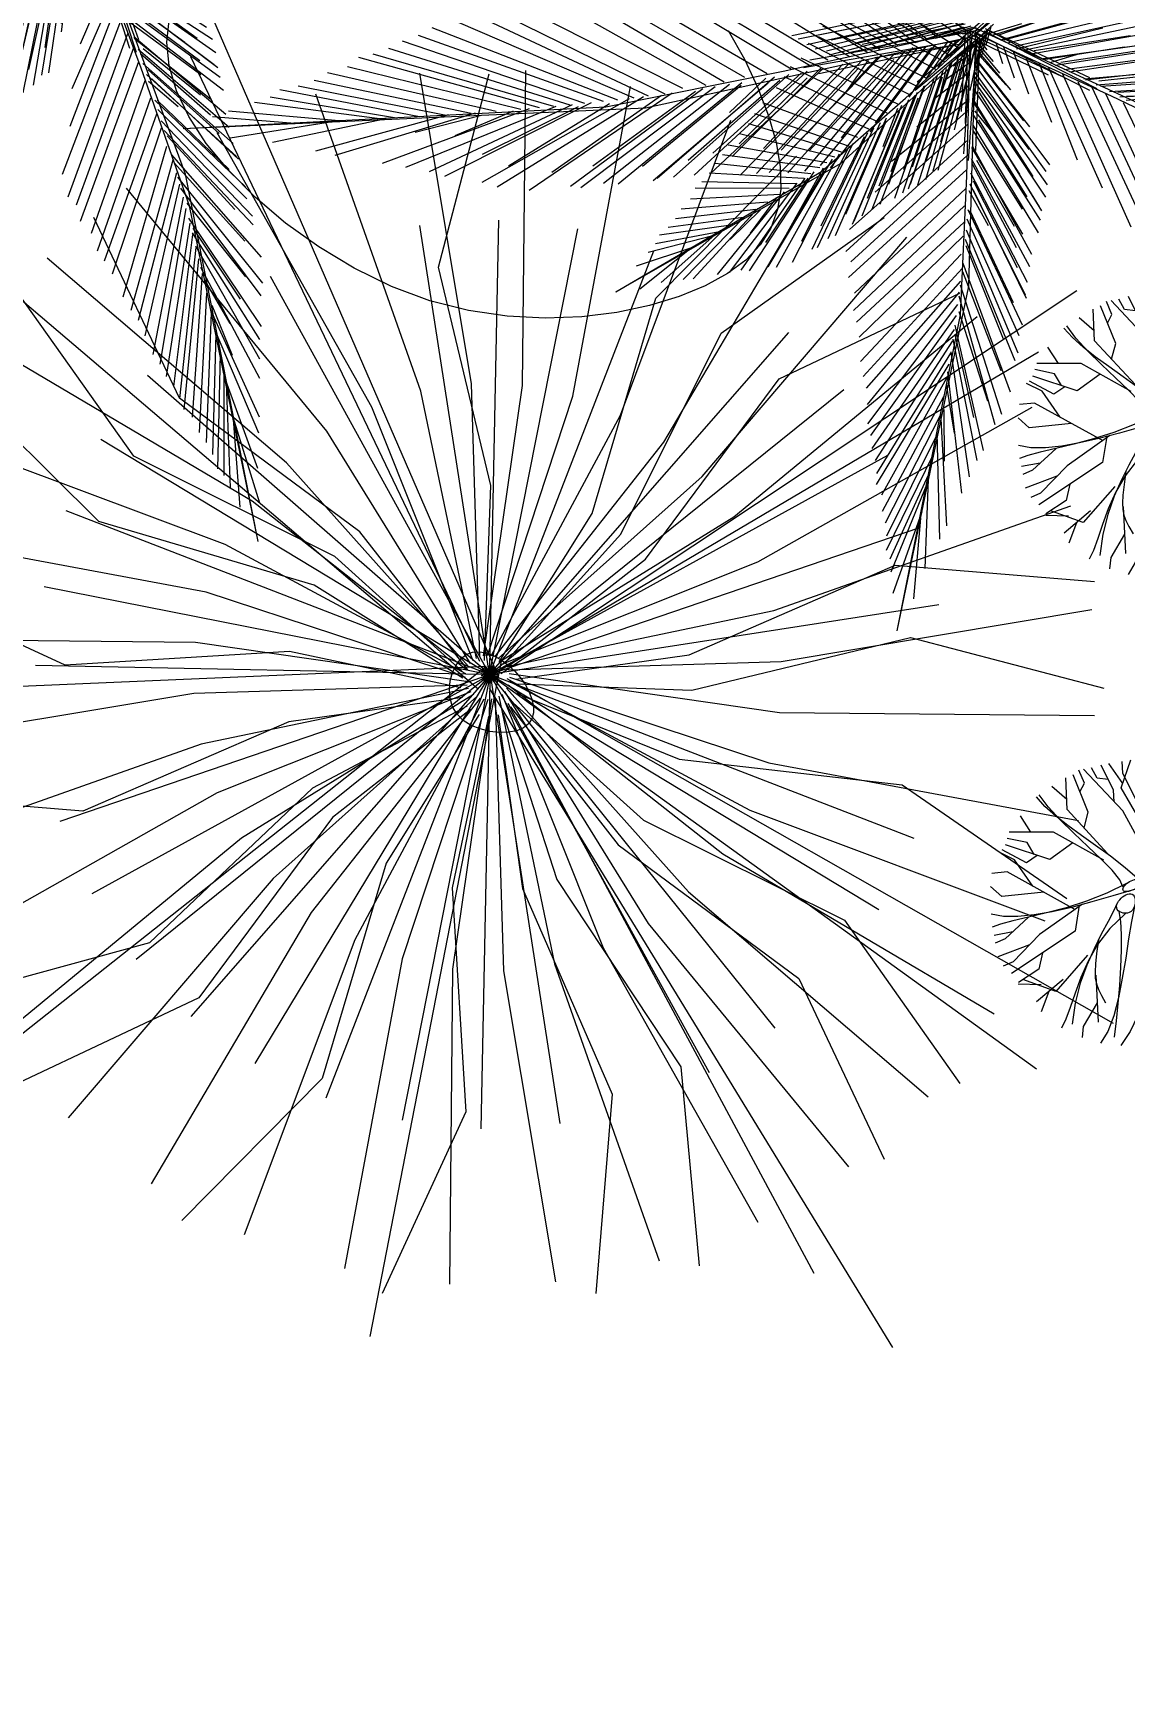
# Model space of a CAD drawing. Header units: metres. Extents: x 2 to 659295185, y -28 to 1124222152.
# Drawn here: x 658248.92 to 658249.381, y 1124116.056 to 1124116.753 of the extents above; entities that cross this region are included whole.
import ezdxf

# ---------------------------------------------------------------- set-up
doc = ezdxf.new("R2010")
doc.units = ezdxf.units.M
doc.header["$MEASUREMENT"] = 0
doc.linetypes.add('0', pattern=[0])
doc.layers.get('0').update_dxf_attribs({"linetype": 'CONTINUOUS'})
doc.layers.add('DPIC_Cotas', color=7, linetype='CONTINUOUS')
doc.layers.add('DPIC_Poligonal P5', color=34, linetype='CONTINUOUS', lineweight=50)
doc.styles.add('TextBookAntig', font='ANTQUAB.TTF', dxfattribs={"height": 3})

# ---------------------------------------------------------------- blocks, each defined once
blk = doc.blocks.new('JUNIPER1')
at = {"color": 104, "linetype": 'Continuous', "lineweight": 0}
for p, q in [((0.1128, 0.8098), (0.1066, 0.9591)), ((0.1137, 0.8205), (0.1389, 0.9555)), ((0.1065, 0.7399), (0.0873, 0.9053)), ((0.1082, 0.7585), (0.0949, 0.9258)), ((0.1037, 0.7101), (0.0782, 0.8934)), ((0.1077, 0.7531), (0.1421, 0.9)), ((0.1005, 0.6775), (0.0728, 0.8698)), ((0.0934, 0.6107), (0.0555, 0.8321)), ((0.097, 0.6428), (0.0652, 0.8493)), ((0.1, 0.6726), (0.1502, 0.8436)), ((0.0899, 0.5785), (0.0472, 0.8063)), ((0.0964, 0.6378), (0.1545, 0.818)), ((0.0846, 0.5356), (0.0306, 0.7739)), ((0.0869, 0.5542), (0.0354, 0.7921)), ((0.082, 0.5142), (0.023, 0.7534)), ((0.0886, 0.5678), (0.162, 0.7562)), ((0.0795, 0.4954), (0.0132, 0.7361)), ((0.0843, 0.5331), (0.1657, 0.7253)), ((0.0736, 0.4526), (-0.0041, 0.6984)), ((0.0762, 0.4714), (0.0057, 0.7157)), ((0.0817, 0.5116), (0.1694, 0.6944)), ((0.0996, 0.631), (0.1228, 0.7147)), ((0.0704, 0.4315), (-0.013, 0.6673)), ((0.0784, 0.4875), (0.1744, 0.6742)), ((0.0675, 0.4128), (-0.0212, 0.6415)), ((0.0921, 0.5883), (0.1249, 0.6632)), ((0.0641, 0.3915), (-0.031, 0.6242)), ((0.0714, 0.4381), (0.1797, 0.6252)), ((0.0837, 0.504), (0.146, 0.6265)), ((0.0566, 0.3686), (-0.0413, 0.6015)), ((0.0685, 0.4195), (0.1847, 0.605)), ((0.0786, 0.4632), (0.1587, 0.5915)), ((0.0516, 0.3386), (-0.0537, 0.5628)), ((0.0627, 0.3822), (0.1871, 0.5634)), ((0.0468, 0.3152), (-0.0641, 0.5402)), ((0.066, 0.396), (0.1644, 0.5346)), ((0.0402, 0.2885), (-0.0738, 0.5229)), ((0.0557, 0.3424), (0.1804, 0.5099)), ((-0.6926, 0.4194), (-0.8014, 0.4911)), ((0.0343, 0.2597), (-0.08, 0.4939)), ((0.053, 0.3265), (0.1812, 0.496)), ((0.0595, 0.3518), (0.1544, 0.4819)), ((-0.6836, 0.4147), (-0.8156, 0.4595)), ((-0.636, 0.3902), (-0.7521, 0.4753)), ((-0.5686, 0.3548), (-0.7002, 0.4642)), ((-0.5395, 0.3393), (-0.6765, 0.4599)), ((0.0276, 0.2284), (-0.0953, 0.4723)), ((0.0494, 0.308), (0.1751, 0.467)), ((-0.6405, 0.3926), (-0.7906, 0.4362)), ((-0.4813, 0.3074), (-0.6202, 0.4463)), ((-0.4525, 0.2912), (-0.592, 0.4395)), ((-0.4348, 0.2812), (-0.5639, 0.4327)), ((-0.4149, 0.2696), (-0.5446, 0.4309)), ((0.0152, 0.1814), (-0.1105, 0.4314)), ((0.0222, 0.2049), (-0.0986, 0.4455)), ((0.0464, 0.2922), (0.1752, 0.4478)), ((-0.6249, 0.3845), (-0.7754, 0.4215)), ((-0.6, 0.3715), (-0.7682, 0.4083)), ((-0.3743, 0.2456), (-0.5001, 0.4195)), ((-0.3591, 0.2363), (-0.4808, 0.4177)), ((-0.3287, 0.2177), (-0.4438, 0.4059)), ((0.0457, 0.2576), (0.1693, 0.4023)), ((0.0501, 0.2928), (0.1525, 0.4169)), ((-0.5727, 0.357), (-0.7495, 0.3946)), ((-0.5437, 0.3416), (-0.7343, 0.3799)), ((-0.5326, 0.3402), (-0.5974, 0.3924)), ((-0.498, 0.318), (-0.5519, 0.3769)), ((-0.4275, 0.2807), (-0.5128, 0.3857)), ((-0.3937, 0.2615), (-0.4779, 0.3867)), ((-0.3396, 0.2257), (-0.4265, 0.373)), ((-0.2964, 0.197), (-0.3995, 0.3808)), ((-0.2836, 0.1887), (-0.3872, 0.3769)), ((0.0098, 0.1534), (-0.1151, 0.3939)), ((0.0343, 0.2315), (0.1637, 0.376)), ((0.0381, 0.25), (0.1664, 0.3974)), ((-0.5169, 0.327), (-0.7226, 0.3642)), ((-0.4902, 0.3124), (-0.7029, 0.347)), ((-0.2686, 0.1788), (-0.3641, 0.3607)), ((-0.256, 0.1704), (-0.3473, 0.3543)), ((0.0293, 0.2078), (0.1604, 0.3493)), ((0.0417, 0.2426), (0.1431, 0.3579)), ((-0.4701, 0.3011), (-0.6947, 0.3301)), ((-0.4547, 0.2924), (-0.6805, 0.319)), ((-0.3033, 0.204), (-0.384, 0.3448)), ((-0.2552, 0.1743), (-0.3281, 0.3207)), ((-0.2261, 0.1578), (-0.3097, 0.3328)), ((-0.222, 0.1475), (-0.3065, 0.3281)), ((0.0247, 0.1866), (0.1577, 0.3278)), ((0.0321, 0.2152), (0.1329, 0.3261)), ((-0.4369, 0.2824), (-0.6653, 0.3043)), ((-0.2072, 0.1373), (-0.2887, 0.3181)), ((-0.1883, 0.1241), (-0.2666, 0.3055)), ((-0.1714, 0.1122), (-0.2489, 0.2955)), ((0.0043, 0.1296), (-0.0943, 0.3185)), ((0.0248, 0.1896), (0.136, 0.3007)), ((0.0373, 0.2075), (0.1204, 0.2925)), ((0.0399, 0.261), (0.0829, 0.3067)), ((-0.4214, 0.2734), (-0.6536, 0.2885)), ((-0.4017, 0.2619), (-0.6384, 0.2738)), ((-0.2144, 0.1487), (-0.28, 0.2909)), ((-0.1939, 0.1295), (-0.2558, 0.2697)), ((-0.1444, 0.0927), (-0.2153, 0.2826)), ((-0.132, 0.0838), (-0.1976, 0.2726)), ((0.0135, 0.1368), (0.1553, 0.268)), ((0.017, 0.1524), (0.158, 0.2894)), ((-0.3862, 0.2528), (-0.6266, 0.2581)), ((-0.3689, 0.2423), (-0.6026, 0.2384)), ((-0.1741, 0.1133), (-0.2327, 0.2641)), ((-0.1853, 0.1322), (-0.2309, 0.2456)), ((-0.1133, 0.0701), (-0.1843, 0.265)), ((-0.1127, 0.0686), (-0.1815, 0.2577)), ((-0.0988, 0.0594), (-0.1631, 0.2561)), ((-0.0885, 0.0516), (-0.1454, 0.2461)), ((0.0002, 0.1133), (-0.0841, 0.2589)), ((0.0068, 0.1121), (0.1478, 0.2465)), ((0.0079, 0.1132), (0.1533, 0.2519)), ((0.0191, 0.1615), (0.1247, 0.2601)), ((-0.3537, 0.233), (-0.583, 0.2211)), ((-0.3363, 0.2223), (-0.5712, 0.2054)), ((-0.1515, 0.0979), (-0.2012, 0.2388)), ((-0.132, 0.0945), (-0.181, 0.2323)), ((-0.0969, 0.0671), (-0.1498, 0.2197)), ((-0.0762, 0.0425), (-0.1302, 0.2314)), ((-0.067, 0.0355), (-0.1183, 0.2292)), ((0.0036, 0.0948), (0.1528, 0.2273)), ((0.0228, 0.1405), (0.126, 0.2373)), ((-0.3189, 0.2068), (-0.5551, 0.1871)), ((-0.2945, 0.1914), (-0.5257, 0.1613)), ((-0.2311, 0.1531), (-0.2561, 0.2123)), ((-0.1159, 0.0719), (-0.1602, 0.2005)), ((-0.0813, 0.0432), (-0.1196, 0.1876)), ((-0.0061, 0.0909), (-0.0625, 0.1888)), ((-0.0245, 0.0049), (0.0159, 0.2049)), ((-0.0147, 0.0125), (0.0256, 0.2125)), ((0.0004, 0.0816), (0.1501, 0.2059)), ((0.0087, 0.1164), (0.1054, 0.2053)), ((0.011, 0.0955), (0.1256, 0.2013)), ((-0.2758, 0.1786), (-0.5095, 0.143)), ((-0.2548, 0.1628), (-0.4978, 0.1272)), ((-0.0577, 0.0286), (-0.0903, 0.1661)), ((-0.0063, 0.0543), (0.1447, 0.1727)), ((-0.0045, 0.0715), (0.108, 0.1597)), ((-0.0034, 0.0661), (0.1425, 0.1855)), ((-0.2318, 0.147), (-0.4747, 0.1111)), ((-0.0602, 0.0338), (-0.0887, 0.1525)), ((-0.0355, 0.0047), (-0.0057, 0.1374)), ((-0.0312, 0.0038), (0.0052, 0.1544)), ((0.013, 0.1289), (0.0538, 0.1569)), ((-0.2069, 0.1294), (-0.4611, 0.0882)), ((-0.1883, 0.1159), (-0.4389, 0.0756)), ((-0.0302, 0.0002), (-0.1904, 0.1095)), ((-0.0313, 0.0167), (-0.1739, 0.1214)), ((-0.1252, 0.0806), (-0.1357, 0.1316)), ((-0.0112, 0.0696), (-0.0495, 0.1314)), ((-0.0104, 0.0117), (0.0097, 0.1201)), ((-0.0091, 0.0425), (0.0994, 0.1227)), ((-0.0055, 0.0469), (0.0881, 0.1163)), ((-0.1702, 0.1008), (-0.4307, 0.0588)), ((-0.1477, 0.0857), (-0.3997, 0.0412)), ((-0.0719, 0.0055), (-0.2754, 0.0829)), ((-0.0616, 0.0072), (-0.2607, 0.0877)), ((-0.0494, 0.0092), (-0.2425, 0.0882)), ((-0.0402, 0.0107), (-0.2369, 0.0941)), ((-0.0316, -0.007), (-0.1502, 0.0814)), ((-0.0452, 0.0192), (-0.0627, 0.1048)), ((-0.0501, 0.0306), (-0.0608, 0.0942)), ((-0.0153, 0.0534), (-0.0437, 0.0973)), ((-0.1429, -0.0071), (-0.3376, 0.0544)), ((-0.1289, 0.0721), (-0.3269, 0.0366)), ((-0.1167, -0.0022), (-0.3156, 0.0671)), ((-0.1046, -0.0001), (-0.301, 0.0718)), ((-0.0863, 0.0031), (-0.29, 0.0754)), ((-0.0847, 0.0026), (-0.2823, 0.0728)), ((-0.1161, 0.0623), (-0.2716, 0.0265)), ((-0.1146, 0.0062), (-0.2584, 0.0581)), ((-0.0786, 0.0113), (-0.2373, 0.0695)), ((-0.0516, 0.0066), (-0.1983, 0.0687)), ((-0.031, 0.0122), (-0.1695, 0.0738)), ((-0.0366, 0.0138), (-0.1563, 0.0667)), ((-0.0338, -0.0111), (-0.1391, 0.0645)), ((-0.0313, 0.0167), (-0.1187, 0.0742)), ((-0.0184, 0.0142), (-0.1039, 0.0542)), ((-0.0405, 0.0176), (-0.0525, 0.0745)), ((-0.036, 0.0126), (-0.0441, 0.0547)), ((-0.0183, 0.0402), (-0.0372, 0.0686)), ((-0.013, 0.0266), (0.0555, 0.0737)), ((-0.0048, 0.0355), (0.0469, 0.0681)), ((-0.2224, -0.0238), (-0.4218, 0.0297)), ((-0.2018, -0.0132), (-0.3905, 0.0397)), ((-0.1909, -0.0168), (-0.3852, 0.0389)), ((-0.177, -0.0139), (-0.3706, 0.0437)), ((-0.1591, -0.0103), (-0.3523, 0.0496)), ((-0.1898, -0.0115), (-0.3426, 0.0329)), ((-0.1658, -0.0104), (-0.3155, 0.035)), ((-0.1447, -0.0081), (-0.3035, 0.0457)), ((-0.1657, -0.0037), (-0.2855, 0.0358)), ((-0.1237, -0.0035), (-0.2704, 0.0497)), ((-0.0888, 0.0027), (-0.2224, 0.0519)), ((-0.0987, 0.0482), (-0.2032, 0.0244)), ((-0.0819, 0.0357), (-0.1488, 0.018)), ((-0.0305, 0.018), (-0.0934, 0.0491)), ((-0.0156, 0.0161), (-0.0724, 0.0425)), ((-0.0096, 0.0158), (-0.0514, 0.0358)), ((-0.028, 0.0055), (-0.0358, 0.035)), ((-0.0005, 0.0165), (-0.0305, 0.0292)), ((-0.2882, -0.0398), (-0.4987, 0.0019)), ((-0.2593, -0.0325), (-0.4621, 0.0138)), ((-0.2478, -0.0296), (-0.4547, 0.019)), ((-0.2341, -0.0264), (-0.4328, 0.0234)), ((-0.2679, -0.0325), (-0.4238, 0.0019)), ((-0.2259, -0.021), (-0.3846, 0.0214)), ((-0.1988, -0.019), (-0.2617, 0.0009)), ((-0.0089, 0.0174), (-0.1587, -0.0148)), ((-0.012, 0.0211), (-0.1522, -0.0032)), ((-0.0997, 0.0022), (-0.1505, 0.026)), ((0.0038, 0.012), (-0.146, -0.0202)), ((-0.0693, 0.0261), (-0.1172, 0.0123)), ((0.0102, 0.0069), (-0.1077, -0.0125)), ((-0.012, 0.0211), (-0.0917, 0.0023)), ((-0.0588, 0.0185), (-0.09, 0.009)), ((0.0133, 0.0032), (-0.0886, -0.0158)), ((-0.0448, 0.0018), (-0.0479, -0.0491)), ((-0.0146, 0.0078), (-0.0405, -0.0118)), ((-0.032, 0.0037), (-0.0332, -0.0334)), ((-0.3279, -0.0508), (-0.5281, -0.0241)), ((-0.3147, -0.0471), (-0.5207, -0.0135)), ((-0.299, -0.0416), (-0.4627, -0.0071)), ((-0.053, -0.0098), (-0.2416, -0.178)), ((-0.057, -0.0056), (-0.2336, -0.1528)), ((-0.1933, -0.023), (-0.2314, -0.1909)), ((-0.0369, -0.0098), (-0.2255, -0.178)), ((-0.1695, -0.0183), (-0.2059, -0.1963)), ((-0.1514, -0.0151), (-0.1876, -0.1903)), ((-0.0289, -0.014), (-0.1774, -0.1359)), ((-0.065, -0.0225), (-0.173, -0.0159)), ((-0.1318, -0.0131), (-0.1694, -0.1953)), ((-0.0803, -0.025), (-0.1598, -0.017)), ((-0.057, -0.0056), (-0.1573, -0.0981)), ((-0.0249, -0.0182), (-0.1533, -0.1275)), ((-0.0261, -0.0207), (-0.1486, -0.1099)), ((-0.1111, -0.0084), (-0.1437, -0.1869)), ((-0.0302, -0.0248), (-0.1359, -0.102)), ((-0.0614, -0.017), (-0.1333, -0.0131)), ((-0.0927, -0.0051), (-0.1179, -0.1457)), ((-0.0538, -0.0131), (-0.1068, -0.0091)), ((-0.0216, -0.0089), (-0.0989, -0.0629)), ((-0.0798, -0.0032), (-0.0922, -0.1182)), ((-0.0308, -0.0175), (-0.0892, -0.0563)), ((-0.0425, -0.0052), (-0.0803, -0.0052)), ((-0.0217, -0.0054), (-0.073, -0.0415)), ((-0.0615, -0.001), (-0.07, -0.0782)), ((-0.0185, -0.0004), (-0.0568, -0.0266)), ((-0.3624, -0.0612), (-0.5519, -0.0442)), ((-0.3765, -0.0622), (-0.5001, -0.0517)), ((-0.3486, -0.0531), (-0.4907, -0.0301)), ((-0.3232, -0.0495), (-0.3885, -0.193)), ((-0.3099, -0.0458), (-0.3666, -0.1913)), ((-0.2948, -0.0416), (-0.3483, -0.1935)), ((-0.0924, -0.0449), (-0.3411, -0.0449)), ((-0.2751, -0.0403), (-0.3264, -0.1946)), ((-0.2536, -0.0346), (-0.2935, -0.1921)), ((-0.236, -0.0309), (-0.2716, -0.1931)), ((-0.0808, -0.0354), (-0.2559, -0.0304)), ((-0.215, -0.0276), (-0.2534, -0.1954)), ((-0.0879, -0.0369), (-0.2392, -0.0329)), ((-0.0371, -0.0498), (-0.2063, -0.1819)), ((-0.0294, -0.0295), (-0.2, -0.1582)), ((-0.0327, -0.0382), (-0.1976, -0.1659)), ((-0.0315, -0.0414), (-0.1587, -0.1373)), ((-0.082, -0.0511), (-0.0832, -0.1172)), ((-0.0692, -0.0402), (-0.0694, -0.0835)), ((-0.4174, -0.0789), (-0.5887, -0.0807)), ((-0.3937, -0.0711), (-0.574, -0.0677)), ((-0.3791, -0.0663), (-0.5593, -0.0548)), ((-0.4082, -0.0759), (-0.5017, -0.1944)), ((-0.3955, -0.0717), (-0.4871, -0.1924)), ((-0.3809, -0.0669), (-0.4688, -0.1919)), ((-0.3679, -0.0629), (-0.4506, -0.1941)), ((-0.3512, -0.0578), (-0.4323, -0.1936)), ((-0.3382, -0.0538), (-0.4141, -0.1959)), ((-0.1324, -0.0777), (-0.3895, -0.0931)), ((-0.1194, -0.067), (-0.3711, -0.0738)), ((-0.104, -0.0544), (-0.348, -0.0593)), ((-0.1408, -0.0725), (-0.3414, -0.0884)), ((-0.1068, -0.0606), (-0.2922, -0.0606)), ((-0.0458, -0.0732), (-0.2103, -0.2135)), ((-0.0408, -0.0595), (-0.2095, -0.197)), ((-0.0446, -0.072), (-0.2042, -0.2081)), ((-0.0491, -0.0624), (-0.1788, -0.1708)), ((-0.0981, -0.064), (-0.1017, -0.1558)), ((-0.4876, -0.1036), (-0.6291, -0.1185)), ((-0.4645, -0.0953), (-0.6181, -0.1067)), ((-0.4909, -0.1048), (-0.5784, -0.1894)), ((-0.4679, -0.0964), (-0.5601, -0.1889)), ((-0.4463, -0.0889), (-0.5419, -0.1911)), ((-0.4633, -0.0905), (-0.5314, -0.0989)), ((-0.4247, -0.0813), (-0.52, -0.1894)), ((-0.4323, -0.0827), (-0.5034, -0.0805)), ((-0.1504, -0.0926), (-0.4079, -0.1172)), ((-0.1484, -0.0924), (-0.3981, -0.1161)), ((-0.1536, -0.0952), (-0.3225, -0.1082)), ((-0.1673, -0.1042), (-0.2317, -0.1003)), ((-0.0523, -0.0906), (-0.2127, -0.2248)), ((-0.1422, -0.0988), (-0.1569, -0.3102)), ((-0.1191, -0.0813), (-0.1293, -0.2234)), ((-0.5408, -0.1234), (-0.6548, -0.1433)), ((-0.5443, -0.1248), (-0.6295, -0.1897)), ((-0.5321, -0.1202), (-0.6113, -0.1892)), ((-0.5125, -0.1128), (-0.5967, -0.1926)), ((-0.1887, -0.1247), (-0.4401, -0.151)), ((-0.1735, -0.1118), (-0.4217, -0.1317)), ((-0.1975, -0.1321), (-0.383, -0.1479)), ((-0.1863, -0.1082), (-0.3679, -0.1241)), ((-0.1816, -0.1314), (-0.2214, -0.4694)), ((-0.1585, -0.1119), (-0.1892, -0.3778)), ((-0.5848, -0.1404), (-0.6842, -0.1638)), ((-0.5778, -0.1377), (-0.6588, -0.191)), ((-0.2218, -0.1527), (-0.4678, -0.1896)), ((-0.2241, -0.1558), (-0.4246, -0.1796)), ((-0.2078, -0.1551), (-0.2536, -0.5032)), ((-0.2421, -0.1703), (-0.4862, -0.2089)), ((-0.2506, -0.1756), (-0.4398, -0.2073)), ((-0.2506, -0.1637), (-0.4019, -0.1835)), ((-0.2324, -0.173), (-0.2767, -0.508)), ((-0.296, -0.2073), (-0.5343, -0.2549)), ((-0.2822, -0.2056), (-0.5276, -0.2523)), ((-0.2647, -0.1901), (-0.5092, -0.233)), ((-0.2808, -0.1954), (-0.4738, -0.2311)), ((-0.2553, -0.1923), (-0.2997, -0.5321)), ((-0.3262, -0.239), (-0.5268, -0.2826)), ((-0.2922, -0.2152), (-0.3717, -0.2271)), ((-0.2852, -0.2182), (-0.3319, -0.5418)), ((-0.3365, -0.2546), (-0.5875, -0.315)), ((-0.3219, -0.2412), (-0.5737, -0.2957)), ((-0.3389, -0.2639), (-0.3826, -0.5756)), ((-0.3125, -0.2424), (-0.3596, -0.5659)), ((-0.3683, -0.2841), (-0.6243, -0.3536)), ((-0.3538, -0.2704), (-0.6151, -0.3392)), ((-0.3792, -0.2905), (-0.576, -0.346)), ((-0.3611, -0.2835), (-0.4102, -0.59)), ((-0.4047, -0.3184), (-0.6704, -0.4019)), ((-0.3882, -0.3096), (-0.4517, -0.619)), ((-0.4183, -0.3296), (-0.625, -0.3909)), ((-0.4321, -0.3452), (-0.5023, -0.6431)), ((-0.413, -0.3265), (-0.4793, -0.6335)), ((-0.4547, -0.3674), (-0.7072, -0.4694)), ((-0.4381, -0.3511), (-0.698, -0.4453)), ((-0.4488, -0.3615), (-0.5299, -0.6624)), ((-0.4807, -0.3868), (-0.6601, -0.4522)), ((-0.484, -0.3969), (-0.5852, -0.6962)), ((-0.4676, -0.3802), (-0.5622, -0.6865)), ((-0.498, -0.4112), (-0.7372, -0.5225)), ((-0.5158, -0.4236), (-0.6718, -0.4971)), ((-0.505, -0.4183), (-0.6082, -0.7106)), ((-0.5192, -0.4328), (-0.7464, -0.5466)), ((-0.5214, -0.4351), (-0.6313, -0.7203)), ((-0.5375, -0.4521), (-0.7648, -0.5804)), ((-0.5557, -0.4712), (-0.6727, -0.7492)), ((-0.5397, -0.4544), (-0.6543, -0.7348)), ((-0.5673, -0.4834), (-0.7832, -0.6142)), ((-0.5765, -0.4931), (-0.6957, -0.7541)), ((-0.586, -0.5012), (-0.6757, -0.5503)), ((-0.6036, -0.5225), (-0.7234, -0.7734)), ((-0.6266, -0.5472), (-0.8201, -0.6817)), ((-0.6308, -0.5518), (-0.7464, -0.783)), ((-0.625, -0.538), (-0.7108, -0.6034)), ((-0.6556, -0.5792), (-0.8339, -0.7106)), ((-0.6598, -0.5837), (-0.7694, -0.7975)), ((-0.687, -0.6138), (-0.7924, -0.8168)), ((-0.7225, -0.6535), (-0.8661, -0.7734)), ((-0.7269, -0.6585), (-0.8339, -0.8361)), ((-0.7116, -0.6413), (-0.8109, -0.8216)), ((-0.7778, -0.7162), (-0.903, -0.8313)), ((-0.769, -0.7062), (-0.8707, -0.8602)), ((-0.8197, -0.7641), (-0.8937, -0.8747))]:
    blk.add_line(p, q, dxfattribs=at)
at = {"color": 100, "linetype": 'Continuous', "lineweight": 0}
for p, q in [((-0.0104, 0.0117), (0.0318, 0.1922)), ((-0.0335, 0.0127), (-0.1937, 0.122)), ((-0.0128, 0.0213), (0.0326, 0.0529))]:
    blk.add_line(p, q, dxfattribs=at)
for points in [[(0.1296, 1.017), (0.0822, 0.4677), (0.0305, 0.2388), (-0.0283, -0.0013)], [(0.1296, 1.017), (0.0817, 0.4163), (-0.0198, -0.0013)], [(-0.8581, 0.5026), (-0.3518, 0.2486), (-0.0232, 0.0028)], [(-0.8581, 0.5026), (-0.3964, 0.2667), (-0.2149, 0.136), (-0.0261, -0.0058)], [(-0.9375, -0.9), (-0.45, -0.3375), (-0.0375, 0)], [(-0.7117, -0.1912), (-0.3241, -0.0354), (0.0034, 0.0178)], [(-0.7117, -0.1912), (-0.3542, -0.0517), (-0.178, -0.0193), (0.0107, 0.0109)], [(-0.9375, -0.9), (-0.4878, -0.3885), (-0.266, -0.2003), (-0.0283, -0.0067)]]:
    blk.add_lwpolyline(points, dxfattribs=at)
blk = doc.blocks.new('PIEDRA5')
at = {"color": 42, "linetype": '0', "lineweight": 0}
blk.add_lwpolyline([(-0.095, 0.4394), (-0.1149, 0.4882), (-0.1375, 0.5338), (-0.1621, 0.5752), (-0.1881, 0.6112), (-0.2149, 0.6408), (-0.2426, 0.6638), (-0.2715, 0.6803), (-0.3017, 0.6902), (-0.3335, 0.6937), (-0.367, 0.6907), (-0.4024, 0.6812), (-0.44, 0.6653), (-0.4798, 0.643), (-0.5208, 0.6146), (-0.5621, 0.5804), (-0.6025, 0.5407), (-0.6409, 0.4957), (-0.6764, 0.4459), (-0.7078, 0.3915), (-0.734, 0.3327), (-0.7542, 0.2701), (-0.7684, 0.205), (-0.7769, 0.1389), (-0.78, 0.0732), (-0.7778, 0.0094), (-0.7707, -0.0509), (-0.7589, -0.1063), (-0.7426, -0.1554), (-0.7222, -0.1968), (-0.698, -0.2307), (-0.6705, -0.2571), (-0.6402, -0.2765)], dxfattribs=at)
blk = doc.blocks.new('FRESNO2')
at = {"color": 104, "linetype": '0', "lineweight": 0}
for p, q in [((-0.7, 1.27), (-0.729, 1.463)), ((-0.504, 1.184), (-0.502, 1.536)), ((-0.033, 1.482), (-0.01, 1.605)), ((0.096, 1.329), (-0.033, 1.482)), ((0.095, 1.53), (0.146, 1.61)), ((0.096, 1.19), (0.095, 1.53)), ((0.547, 1.358), (0.55, 1.55)), ((-0.847, 1.083), (-1.004, 1.296)), ((-0.908, 1.166), (-0.896, 1.356)), ((-0.234, 0.798), (-0.7, 1.27)), ((-0.077, 0.948), (0.165, 1.285)), ((0.689, 1.168), (0.547, 1.358)), ((0.619, 0.765), (0.704, 1.26)), ((0.704, 1.26), (0.789, 1.415)), ((0.856, 1.214), (0.908, 1.36)), ((-1.12, 0.892), (-1.211, 1.061)), ((-0.71, 0.549), (-1.161, 1.062)), ((-0.637, 0.866), (-1.138, 1.175)), ((-0.539, 1.107), (-0.847, 1.083)), ((-0.353, 0.918), (-0.504, 1.184)), ((0.665, 1.029), (0.856, 1.214)), ((1.031, 0.855), (1.156, 1.203)), ((1.133, 1.013), (1.229, 1.121)), ((-1.236, 0.649), (-1.367, 0.88)), ((-1.066, 0.57), (-1.284, 0.948)), ((-1.166, 0.743), (-1.12, 0.892)), ((-0.379, 0.945), (-0.637, 0.866)), ((-0.068, 0.411), (-0.077, 0.948)), ((0.585, 0.677), (1.031, 0.855)), ((0.705, 0.813), (1.133, 1.013)), ((1.051, 0.911), (1.346, 0.999)), ((1.091, 0.772), (1.406, 0.921)), ((1.225, 0.835), (1.344, 0.762)), ((-1.29, 0.59), (-1.571, 0.673)), ((-1.006, 0.225), (-1.466, 0.816)), ((-1.065, 0.585), (-1.236, 0.649)), ((-0.147, 0.315), (-0.234, 0.798)), ((0.252, 0.393), (0.838, 0.641)), ((0.838, 0.641), (1.548, 0.747)), ((0.993, 0.664), (1.091, 0.772)), ((1.344, 0.762), (1.48, 0.819)), ((1.43, 0.616), (1.585, 0.701)), ((-1.458, 0.253), (-1.648, 0.487)), ((-1.275, 0.176), (-1.353, 0.425)), ((-1.084, 0.325), (-1.066, 0.57)), ((-0.187, 0.532), (-0.71, 0.549)), ((1.166, 0.36), (1.607, 0.611)), ((1.395, 0.224), (1.655, 0.522)), ((1.407, 0.497), (1.43, 0.616)), ((-1.337, 0.225), (-1.693, 0.309)), ((-1.084, 0.025), (-1.337, 0.225)), ((-0.632, 0.037), (-1.006, 0.225)), ((0.651, 0.106), (1.395, 0.224)), ((1.086, 0.175), (1.166, 0.36)), ((1.476, 0.317), (1.725, 0.329)), ((-0.945, 0.036), (-1.708, 0.141)), ((-1.214, 0.011), (-1.414, -0.259)), ((0.641, 0.01), (1.352, -0.104)), ((-1.316, -0.127), (-1.788, -0.233)), ((1.081, -0.06), (1.177, -0.403)), ((1.352, -0.104), (1.787, -0.45)), ((1.575, -0.281), (1.805, -0.203)), ((-1.414, -0.259), (-1.772, -0.446)), ((-1.572, -0.342), (-1.627, -0.524)), ((-0.42, -0.303), (-0.892, -0.818)), ((1.177, -0.403), (1.727, -0.604)), ((1.37, -0.474), (1.53, -0.413)), ((1.53, -0.413), (1.758, -0.525)), ((-1.627, -0.524), (-1.735, -0.598)), ((-0.916, -0.458), (-1.692, -0.671)), ((-1.362, -0.581), (-1.409, -0.698)), ((-0.604, -0.503), (-0.916, -0.458)), ((0.51, -0.587), (0.694, -1.218)), ((1.332, -0.46), (1.379, -0.617)), ((1.379, -0.617), (1.72, -0.678)), ((-1.409, -0.698), (-1.664, -0.784)), ((-0.892, -0.818), (-1.651, -0.869)), ((-0.628, -0.624), (-0.864, -0.957)), ((0.532, -0.623), (0.372, -0.91)), ((0.533, -0.694), (1.5, -0.854)), ((0.978, -0.768), (1.359, -1.14)), ((1.137, -0.794), (1.519, -0.679)), ((1.519, -0.679), (1.731, -0.723)), ((-1.428, -0.854), (-1.6, -1.007)), ((-1.238, -0.841), (-1.523, -1.105)), ((-1.418, -1.008), (-1.362, -1.201)), ((-0.864, -0.957), (-1.334, -1.402)), ((0.372, -0.91), (0.669, -1.819)), ((1.5, -0.854), (1.637, -0.988)), ((-1.015, -1.086), (-1.411, -1.279)), ((-1.026, -1.111), (-1.194, -1.501)), ((-0.172, -1.18), (-0.562, -1.624)), ((0.694, -1.218), (0.74, -1.692)), ((0.936, -1.133), (0.998, -1.529)), ((1.359, -1.14), (1.549, -1.127)), ((-0.402, -1.442), (-0.448, -1.78)), ((0.524, -1.375), (0.432, -1.566)), ((0.712, -1.399), (0.932, -1.762)), ((0.978, -1.401), (1.133, -1.579)), ((0.114, -1.476), (0.2, -1.902)), ((0.432, -1.566), (0.527, -1.854)), ((0.998, -1.529), (1.062, -1.647)), ((-0.448, -1.78), (-0.524, -1.899)), ((0.16, -1.704), (0.077, -1.964)), ((0.287, -1.701), (0.517, -1.871)), ((0.74, -1.692), (0.804, -1.81))]:
    blk.add_line(p, q, dxfattribs=at)
at = {"color": 100, "linetype": '0', "lineweight": 0}
for points in [[(-0.049, 0.1), (-0.059, 0.225), (-0.066, 0.379), (-0.074, 0.555), (-0.085, 0.747), (-0.103, 0.949), (-0.131, 1.156), (-0.171, 1.362), (-0.226, 1.56)], [(-0.213, 0.015), (-0.163, 0.255), (-0.134, 0.506), (-0.122, 0.756), (-0.122, 0.993), (-0.128, 1.206), (-0.136, 1.382), (-0.141, 1.512), (-0.139, 1.582)], [(-0.175, 0.11), (0.009, 0.226), (0.18, 0.355), (0.34, 0.495), (0.492, 0.644), (0.637, 0.797), (0.776, 0.955), (0.913, 1.113), (1.049, 1.269)], [(-0.058, 0.057), (0.013, 0.152), (0.117, 0.261), (0.246, 0.386), (0.394, 0.528), (0.554, 0.691), (0.719, 0.874), (0.883, 1.081), (1.038, 1.313)], [(-0.157, 0.12), (-0.454, 0.023), (-1.207, 0.071), (-1.502, -0.047), (-1.764, -0.111)], [(-0.166, -0.042), (-0.379, -0.001), (-0.606, 0.019), (-0.839, 0.023), (-1.067, 0.019), (-1.282, 0.011), (-1.475, 0.007), (-1.635, 0.011), (-1.753, 0.031)], [(-0.098, 0.003), (-0.314, -0.241), (-0.504, -0.486), (-0.67, -0.723), (-0.811, -0.946), (-0.928, -1.146), (-1.021, -1.315), (-1.092, -1.447), (-1.14, -1.534)], [(-0.213, 0.015), (-0.353, -0.202), (-0.489, -0.416), (-0.616, -0.629), (-0.729, -0.84), (-0.825, -1.05), (-0.9, -1.259), (-0.948, -1.468), (-0.966, -1.677)], [(0.136, 0.094), (0.373, 0.102), (0.607, 0.1), (0.836, 0.091), (1.055, 0.08), (1.264, 0.072), (1.459, 0.071), (1.637, 0.081), (1.795, 0.107)], [(0.248, -0.105), (0.333, -0.058), (0.482, -0.025), (0.678, 0), (0.904, 0.021), (1.144, 0.042), (1.382, 0.068), (1.601, 0.103), (1.784, 0.151)], [(0.112, -0.038), (0.274, -0.269), (0.434, -0.492), (0.592, -0.703), (0.748, -0.896), (0.899, -1.067), (1.047, -1.21), (1.19, -1.322), (1.327, -1.396)], [(0.238, -0.042), (0.355, -0.29), (0.493, -0.526), (0.643, -0.749), (0.795, -0.953), (0.938, -1.135), (1.062, -1.292), (1.159, -1.42), (1.218, -1.515)], [(0.096, -0.375), (0.002, -0.461), (-0.108, -0.584), (-0.228, -0.737), (-0.355, -0.911), (-0.484, -1.097), (-0.61, -1.287), (-0.728, -1.472), (-0.835, -1.645)], [(-0.019, -0.208), (-0.105, -0.376), (-0.213, -0.57), (-0.335, -0.782), (-0.457, -1.004), (-0.571, -1.226), (-0.665, -1.44), (-0.728, -1.638), (-0.749, -1.809)], [(0.176, -0.308), (0.15, -0.415), (0.123, -0.559), (0.092, -0.734), (0.05, -0.934), (-0.006, -1.151), (-0.084, -1.38), (-0.188, -1.613), (-0.323, -1.844)], [(0.013, -0.345), (0.051, -0.612), (0.047, -0.865), (0.012, -1.102), (-0.045, -1.321), (-0.11, -1.519), (-0.173, -1.694), (-0.223, -1.844), (-0.248, -1.965)]]:
    blk.add_lwpolyline(points, dxfattribs=at)
for points in [[(-0.169, -0.039), (-0.153, -0.036), (-0.137, -0.028), (-0.119, -0.016), (-0.102, -0.001), (-0.087, 0.015), (-0.073, 0.032), (-0.062, 0.05), (-0.055, 0.066), (-0.053, 0.081), (-0.054, 0.094), (-0.059, 0.104), (-0.067, 0.113), (-0.077, 0.12), (-0.089, 0.125), (-0.103, 0.128), (-0.117, 0.128), (-0.131, 0.127), (-0.145, 0.123), (-0.159, 0.117), (-0.172, 0.109), (-0.184, 0.099), (-0.194, 0.088), (-0.202, 0.075), (-0.208, 0.06), (-0.212, 0.043), (-0.213, 0.026), (-0.211, 0.01), (-0.208, -0.006), (-0.201, -0.019), (-0.193, -0.03), (-0.182, -0.037)], [(0.094, 0.025), (0.098, 0.004), (0.105, -0.018), (0.115, -0.041), (0.128, -0.064), (0.142, -0.085), (0.157, -0.104), (0.171, -0.119), (0.186, -0.13), (0.198, -0.136), (0.21, -0.136), (0.22, -0.133), (0.228, -0.125), (0.234, -0.113), (0.238, -0.099), (0.239, -0.082), (0.239, -0.063), (0.236, -0.043), (0.23, -0.021), (0.223, 0), (0.214, 0.02), (0.203, 0.04), (0.191, 0.057), (0.178, 0.071), (0.165, 0.081), (0.151, 0.087), (0.138, 0.089), (0.125, 0.087), (0.114, 0.081), (0.104, 0.072), (0.098, 0.059), (0.094, 0.044)], [(-0.025, -0.282), (-0.015, -0.305), (-0.001, -0.326), (0.018, -0.343), (0.039, -0.357), (0.062, -0.367), (0.085, -0.372), (0.108, -0.373), (0.128, -0.368), (0.144, -0.358), (0.158, -0.343), (0.168, -0.324), (0.174, -0.303), (0.178, -0.279), (0.179, -0.254), (0.177, -0.228), (0.172, -0.203), (0.165, -0.179), (0.156, -0.157), (0.144, -0.138), (0.131, -0.122), (0.116, -0.11), (0.099, -0.103), (0.082, -0.102), (0.064, -0.106), (0.045, -0.116), (0.027, -0.132), (0.01, -0.153), (-0.005, -0.176), (-0.017, -0.202), (-0.024, -0.229), (-0.027, -0.256)]]:
    blk.add_lwpolyline(points, close=True, dxfattribs=at)
at = {"color": 3, "linetype": '0', "lineweight": 0}
blk.add_lwpolyline([(0.075, -0.814), (-0.012, -0.96), (-0.082, -1.071), (-0.14, -1.154), (-0.193, -1.215), (-0.247, -1.261), (-0.309, -1.299), (-0.386, -1.334), (-0.484, -1.374)], dxfattribs=at)
at = {"color": 104, "linetype": '0', "lineweight": 0}
blk.add_lwpolyline([(0.065, -1.049), (0.093, -1.65), (0.496, -1.784)], dxfattribs=at)
blk = doc.blocks.new('PINO1')
at = {"color": 100, "linetype": '0', "lineweight": 0}
for p, q in [((-0.0061, 0.0127), (-0.4348, 1.1806)), ((0.0243, 0.0255), (0.1947, 1.1345)), ((0.0122, 0), (0.0608, 1.0835)), ((0.0108, -0.0141), (0.1042, 0.7253)), ((0.0157, -0.0137), (-0.1494, 0.7131)), ((0.0084, -0.0136), (0.2288, 0.6983)), ((0.018, -0.0129), (-0.2708, 0.6742)), ((0.0221, -0.0101), (-0.4843, 0.5368)), ((0.0426, 0), (-0.943, 0.5099)), ((0.0021, -0.0099), (0.5489, 0.4964)), ((0.0237, -0.0082), (-0.5699, 0.4424)), ((0.0005, -0.008), (0.627, 0.3957)), ((0.0061, 0), (0.9673, 0.3697)), ((0.0243, 0.0127), (1.0829, 0.3569)), ((0.0249, -0.0061), (-0.6379, 0.3346)), ((-0.0007, -0.0059), (0.6864, 0.2829)), ((0.0258, -0.0038), (-0.6862, 0.2166)), ((-0.0015, -0.0035), (0.7253, 0.1615)), ((0.0262, -0.0014), (-0.7132, 0.0921)), ((-0.0019, -0.0011), (0.7425, 0.0353)), ((0.0262, 0.0011), (-0.7181, -0.0353)), ((0.0258, 0.0035), (-0.7009, -0.1615)), ((0.025, 0.0059), (-0.662, -0.2829)), ((0.0238, 0.008), (-0.6027, -0.3957)), ((0.0204, 0.0115), (-0.4302, -0.5821)), ((0.0183, 0.0127), (-0.3224, -0.6501)), ((0.0159, 0.0136), (-0.2045, -0.6983)), ((0.0135, 0.0141), (-0.0799, -0.7253)), ((-0.0183, 0), (0.0192, -1.0452)), ((-0.0014, 0.0038), (0.7105, -0.2166)), ((-0.0006, 0.0061), (0.6623, -0.3346)), ((0.0007, 0.0082), (0.5943, -0.4424)), ((0.0023, 0.0101), (0.5086, -0.5368)), ((0.0063, 0.0129), (0.2951, -0.6742)), ((0.0111, 0.0141), (0.0474, -0.7303)), ((0.0183, 0.0127), (0.578, -1.0325)), ((0.0183, -0.0127), (-1.0647, -0.2677)), ((0.0183, -0.0127), (-0.7024, -0.8472)), ((0.0183, -0.0255), (0.4928, -0.9943))]:
    blk.add_line(p, q, dxfattribs=at)
at = {"color": 3, "linetype": '0', "lineweight": 0}
blk.add_line((-0.0061, 0.051), (-0.4198, 1.007), dxfattribs=at)
at = {"color": 104, "linetype": '0', "lineweight": 0}
for points in [[(-0.0001, 0.0577), (-0.0182, 0.3391), (0.0562, 0.6927), (-0.0342, 1.0014)], [(-0.008, 0.058), (-0.0747, 0.332), (-0.0628, 0.6932), (-0.2054, 0.9815)], [(0.0115, 0.0348), (-0.0637, 0.4679), (-0.083, 0.9746)], [(0.0175, 0.0334), (0.0186, 0.4729), (0.0876, 0.9752)], [(0.0054, 0.0352), (-0.1439, 0.4487), (-0.2509, 0.9443)], [(0.0149, 0.0529), (0.0942, 0.3235), (0.285, 0.6304), (0.3057, 0.9514)], [(0.0231, 0.0309), (0.1005, 0.4635), (0.2557, 0.9463)], [(0.0282, 0.0275), (0.1796, 0.4401), (0.4162, 0.8885)], [(-0.0234, 0.0546), (-0.1797, 0.2893), (-0.2921, 0.6327), (-0.5248, 0.8549)], [(-0.0066, 0.0329), (-0.2883, 0.3703), (-0.5583, 0.7995)], [(0.0326, 0.0232), (0.2534, 0.4033), (0.5643, 0.8038)], [(0.0273, 0.0434), (0.1944, 0.2705), (0.4787, 0.4936), (0.6079, 0.7882)], [(-0.0304, 0.051), (-0.2251, 0.2549), (-0.3954, 0.5736), (-0.6631, 0.7521)], [(0.0362, 0.0182), (0.3196, 0.3542), (0.6954, 0.6947)], [(-0.0122, 0.0302), (-0.3481, 0.3135), (-0.6886, 0.6893)], [(0.0322, 0.0371), (0.2361, 0.2318), (0.5548, 0.4021), (0.7332, 0.6698)], [(-0.0171, 0.0265), (-0.3972, 0.2473), (-0.7977, 0.5582)], [(0.0389, 0.0127), (0.3764, 0.2944), (0.8056, 0.5644)], [(-0.042, 0.0404), (-0.2947, 0.1654), (-0.5638, 0.4066), (-0.8764, 0.4828)], [(-0.0214, 0.0221), (-0.434, 0.1735), (-0.8824, 0.4102)], [(0.0407, 0.0068), (0.4219, 0.2256), (0.8914, 0.417)], [(-0.0248, 0.017), (-0.4575, 0.0944), (-0.9402, 0.2496)], [(0.0413, 0.0007), (0.4547, 0.15), (0.9504, 0.2569)], [(-0.0493, 0.0264), (-0.3295, 0.0575), (-0.6649, 0.1921), (-0.9846, 0.1568)], [(0.0392, 0.0147), (0.3132, 0.0813), (0.6743, 0.0695), (0.9627, 0.2121)], [(-0.0273, 0.0114), (-0.4668, 0.0125), (-0.9691, 0.0815)], [(0.0409, -0.0054), (0.474, 0.0698), (0.9807, 0.0891)], [(0.0389, 0.0068), (0.3202, 0.0248), (0.6738, -0.0495), (0.9826, 0.0408)], [(-0.0514, 0.0108), (-0.3253, -0.0558), (-0.6865, -0.044), (-0.9749, -0.1866)], [(-0.0287, 0.0054), (-0.4618, -0.0698), (-0.9685, -0.0891)], [(-0.0503, 0.003), (-0.3086, -0.1102), (-0.6663, -0.1613), (-0.9255, -0.3518)], [(-0.0292, -0.0007), (-0.4426, -0.15), (-0.9382, -0.2569)], [(-0.0285, -0.0068), (-0.4097, -0.2256), (-0.8793, -0.417)], [(-0.0268, -0.0127), (-0.3642, -0.2944), (-0.7934, -0.5644)], [(-0.0443, -0.0116), (-0.2483, -0.2063), (-0.5669, -0.3766), (-0.7454, -0.6443)], [(-0.0241, -0.0182), (-0.3075, -0.3542), (-0.6832, -0.6947)], [(-0.0204, -0.0232), (-0.2412, -0.4033), (-0.5521, -0.8038)], [(-0.0337, -0.0232), (-0.1588, -0.2759), (-0.4, -0.545), (-0.4761, -0.8575)], [(0.0245, -0.0207), (0.2517, -0.1877), (0.4748, -0.472), (0.7694, -0.6012)], [(0.0293, -0.0265), (0.4094, -0.2473), (0.8099, -0.5582)], [(0.0335, -0.0221), (0.4462, -0.1735), (0.8946, -0.4102)], [(0.037, -0.017), (0.4696, -0.0944), (0.9523, -0.2496)], [(0.0371, -0.0009), (0.3174, -0.032), (0.6527, -0.1666), (0.9725, -0.1313)], [(0.0394, -0.0114), (0.479, -0.0125), (0.9813, -0.0815)], [(-0.016, -0.0275), (-0.1674, -0.4401), (-0.4041, -0.8885)], [(-0.0109, -0.0309), (-0.0883, -0.4635), (-0.2436, -0.9463)], [(-0.0197, -0.0305), (-0.0508, -0.3107), (-0.1855, -0.646), (-0.1501, -0.9658)], [(-0.0053, -0.0334), (-0.0064, -0.4729), (-0.0754, -0.9752)], [(-0.012, -0.0322), (0.006, -0.3136), (-0.0683, -0.6672), (0.022, -0.9759)], [(-0.0041, -0.0325), (0.0625, -0.3065), (0.0507, -0.6677), (0.1933, -0.956)], [(0.0007, -0.0348), (0.0759, -0.4679), (0.0951, -0.9746)], [(0.0068, -0.0352), (0.1561, -0.4487), (0.263, -0.9443)], [(0.0188, -0.0329), (0.3005, -0.3703), (0.5705, -0.7995)], [(0.0243, -0.0302), (0.3603, -0.3135), (0.7007, -0.6893)]]:
    blk.add_lwpolyline(points, dxfattribs=at)
at = {"color": 100, "linetype": '0', "lineweight": 0}
blk.add_lwpolyline([(-0.0007, 0.0346), (-0.2195, 0.4158), (-0.4109, 0.8853)], dxfattribs=at)
blk.add_lwpolyline([(-0.0707, -0.0018), (-0.0657, -0.0148), (-0.0576, -0.0262), (-0.0473, -0.0359), (-0.0354, -0.0436), (-0.0226, -0.0491), (-0.0097, -0.0521), (0.0027, -0.0524), (0.0139, -0.0498), (0.0231, -0.0442), (0.0305, -0.036), (0.0361, -0.0256), (0.0398, -0.0135), (0.0419, -0.0002), (0.0424, 0.0138), (0.0413, 0.028), (0.0387, 0.042), (0.0347, 0.0552), (0.0293, 0.0673), (0.0229, 0.0779), (0.0154, 0.0867), (0.0071, 0.0933), (-0.0019, 0.0972), (-0.0116, 0.0982), (-0.0216, 0.0959), (-0.032, 0.0901), (-0.0421, 0.0811), (-0.0515, 0.0698), (-0.0598, 0.0566), (-0.0663, 0.0422), (-0.0707, 0.0273), (-0.0723, 0.0124)], close=True, dxfattribs=at)
at = {"color": 12, "linetype": '0', "lineweight": 0}
blk.add_lwpolyline([(0.0129, -0.0346), (0.2317, -0.4158), (0.4231, -0.8853)], dxfattribs=at)

msp = doc.modelspace()

# ---------------------------------------------------------------- block references
at = {"layer": 'DPIC_Poligonal P5', "lineweight": 0}
for name, p, xscale, yscale, zscale, rotation in [('JUNIPER1', (658248.95045, 1124116.79957), -0.262499999913687, 0.2624999999534339, 0.2625, 186.6262079749402), ('PIEDRA5', (658249.13873, 1124116.84527), -0.2624999999283498, 0.2624999999534339, 0.2625, 231.6262079926297), ('JUNIPER1', (658249.32145, 1124116.75905), -0.2624999999283498, 0.2624999999534339, 0.2625, 231.6262079926297), ('PINO1', (658249.11098, 1124116.47959), -0.2624999999283498, 0.2624999999534339, 0.2625, 231.6262079926297), ('FRESNO2', (658249.40063, 1124116.58795), -0.03374999997763216, 0.03374999994412065, 0.03375, 321.6262081117936)]:
    msp.add_blockref(name, p, dxfattribs=dict(at, xscale=xscale, yscale=yscale, zscale=zscale, rotation=rotation))
at = {"layer": 'DPIC_Poligonal P5', "lineweight": 9, "xscale": -0.03374999997763216, "yscale": 0.03374999994412065, "zscale": 0.03375, "rotation": 321.6262081117936}
msp.add_blockref('FRESNO2', (658249.38903, 1124116.38992), dxfattribs=at)

# ---------------------------------------------------------------- texts
at = {"layer": 'DPIC_Cotas', "insert": (658249.27856, 1124113.07507), "char_height": 0.3, "width": 4.283965, "attachment_point": 1, "rotation": 87.96541, "style": 'TextBookAntig'}
msp.add_mtext('\\pi1.2665;{\\fBook Antiqua|b0|i0|c0|p18;10,23 mts}', dxfattribs=at)

doc.saveas('drawing.dxf')
